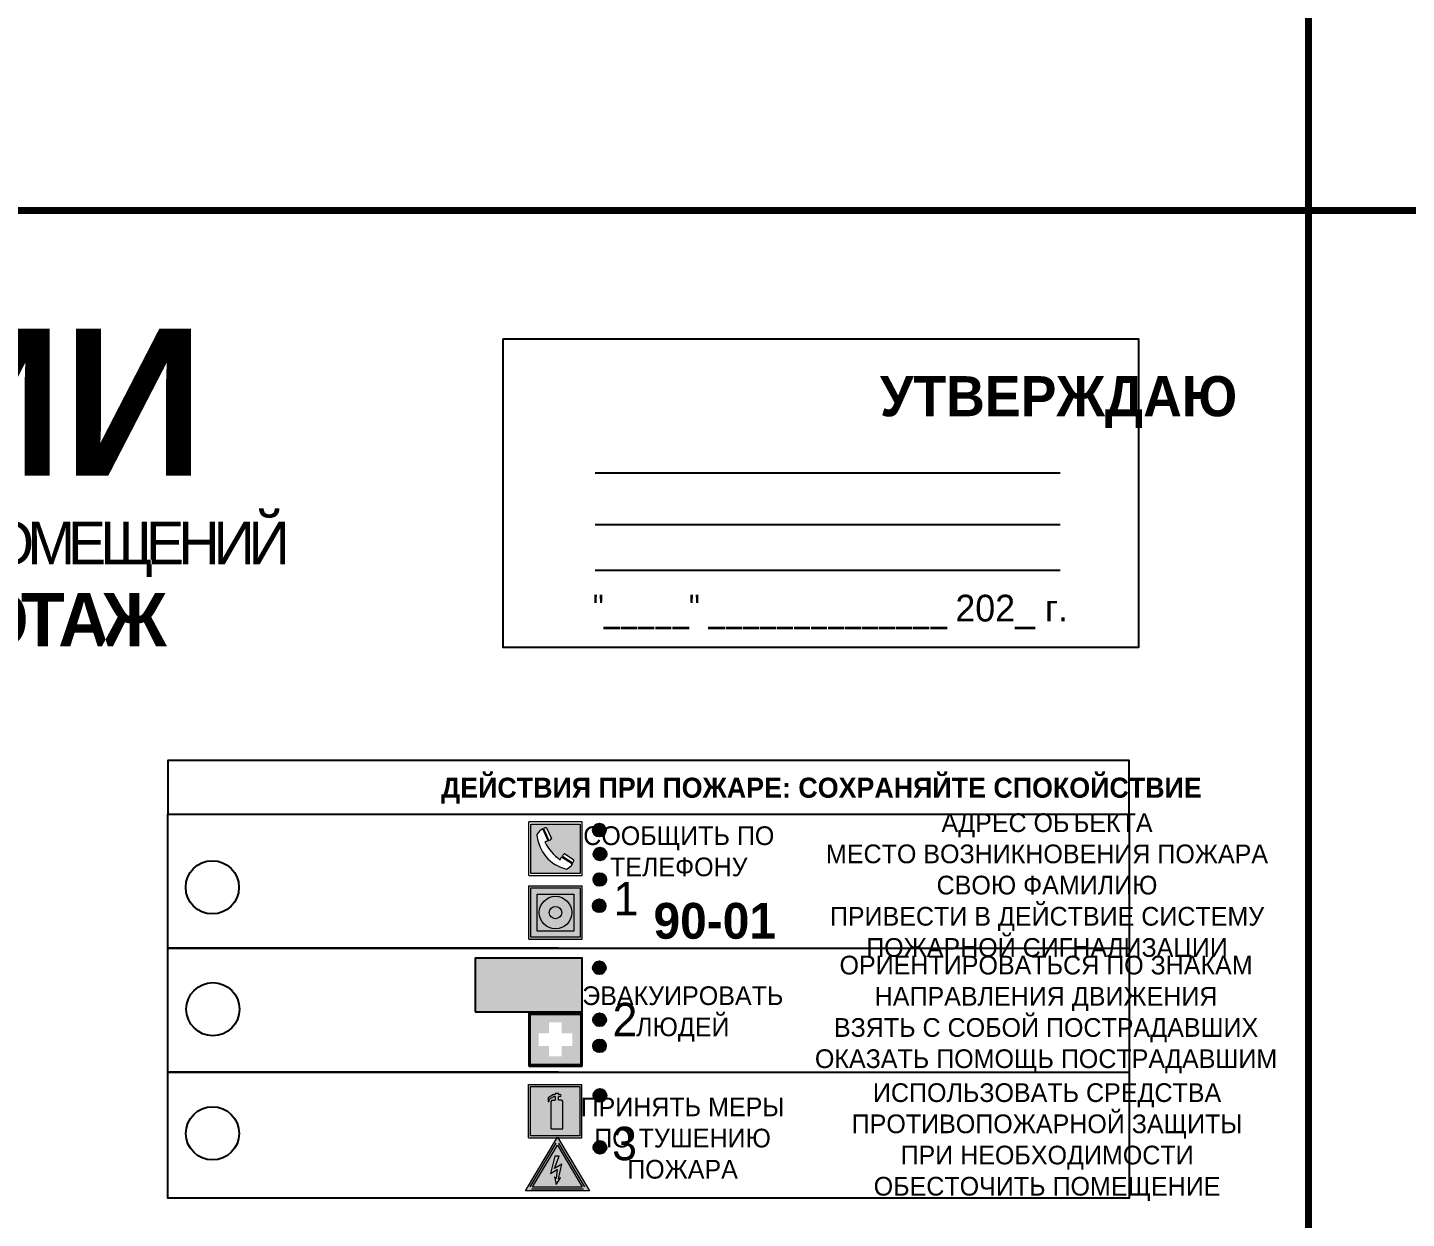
# Model space of a CAD drawing. Header units: millimetres. Extents: x 13114 to 67229, y 22859 to 38520.
# Drawn here: x 20853.8 to 21060, y 24521.1 to 24699.3 of the extents above; entities that cross this region are included whole.
import ezdxf

# ---------------------------------------------------------------- set-up
doc = ezdxf.new("R2010")
doc.units = ezdxf.units.MM
doc.styles.add('обычный', font='arial.ttf')

# ---------------------------------------------------------------- blocks, each defined once
blk = doc.blocks.new('A$C3E6D3DDE')
at = {"lineweight": 5}
h = blk.add_hatch(color=40, dxfattribs=at)
h.paths.add_polyline_path([(24.1, 1.45), (16.46, -11.35), (31.74, -11.35)])
h.paths.add_polyline_path([(24.09, -0.46), (30.03, -10.41), (18.14, -10.41)], flags=16)
h.paths.add_polyline_path([(24.54, -3.08), (23.41, -6.02), (25.13, -5.01), (24.33, -8.5), (24.82, -8.27), (23.79, -9.86), (23.4, -8.04), (23.8, -8.43), (24.04, -6.29), (22.39, -7.25), (23.44, -3.08)], flags=0)
h = blk.add_hatch(color=256, dxfattribs=at)
h.paths.add_polyline_path([(24.37, 0.03, 0.567511), (23.82, 0.03), (17.59, -10.4, 0.582454), (17.86, -10.88), (30.32, -10.88, 0.582149), (30.6, -10.4)])
h.paths.add_polyline_path([(24.09, -0.46), (18.14, -10.41), (30.03, -10.41)], flags=16)
h.paths.add_polyline_path([(24.54, -3.08), (23.41, -6.02), (25.13, -5.01), (24.33, -8.5), (24.82, -8.27), (23.79, -9.86), (23.4, -8.04), (23.8, -8.43), (24.04, -6.29), (22.39, -7.25), (23.44, -3.08)], flags=0)
h = blk.add_hatch(color=40, dxfattribs=at)
h.paths.add_polyline_path([(24.09, -0.46), (18.14, -10.41), (30.03, -10.41)])
h.paths.add_polyline_path([(24.82, -8.27), (23.79, -9.86), (23.4, -8.04), (23.8, -8.43), (24.04, -6.29), (22.39, -7.25), (23.44, -3.08), (24.54, -3.08), (23.41, -6.02), (25.13, -5.01), (24.33, -8.5)], flags=16)
at = {"color": 40, "lineweight": 5}
for p, q in [((16.46, -11.35), (24.1, 1.45)), ((24.1, 1.45), (31.74, -11.35))]:
    blk.add_line(p, q, dxfattribs=at)
at = {"lineweight": 5}
for p, q in [((17.59, -10.4), (23.82, 0.03)), ((24.37, 0.03), (30.6, -10.4)), ((18.14, -10.41), (24.09, -0.46)), ((23.44, -3.08), (22.39, -7.25)), ((23.41, -6.02), (24.54, -3.08)), ((24.54, -3.08), (23.44, -3.08)), ((24.09, -0.46), (30.03, -10.41)), ((22.39, -7.25), (24.04, -6.29)), ((25.13, -5.01), (23.41, -6.02)), ((24.04, -6.29), (23.8, -8.43)), ((24.33, -8.5), (25.13, -5.01)), ((23.8, -8.43), (23.4, -8.04)), ((23.4, -8.04), (23.79, -9.86)), ((23.79, -9.86), (24.82, -8.27)), ((24.82, -8.27), (24.33, -8.5)), ((17.86, -10.88), (30.32, -10.88)), ((18.14, -10.41), (30.03, -10.41))]:
    blk.add_line(p, q, dxfattribs=at)
at = {"color": 50, "lineweight": 5}
blk.add_line((31.74, -11.35), (16.46, -11.35), dxfattribs=at)
blk = doc.blocks.new('A$C456E1F9C')
at = {"lineweight": 5}
h = blk.add_hatch(color=242, dxfattribs=at)
h.paths.add_polyline_path([(0.51, -1.47), (0.51, -13.26), (12.29, -13.26), (12.29, -1.47)])
h.paths.add_polyline_path([(5.42, -4.95, -0.254479), (4.78, -5.4), (3.52, -2.53, -0.209735), (4.23, -2.4)], flags=16)
h.paths.add_polyline_path([(8.53, -8.6), (10.87, -10.17), (10.54, -10.76), (8.03, -9.13, -0.192251)], flags=16)
h.paths.add_polyline_path([(4.61, -5.49, 0.005518), (3.87, -5.72, 0.128647), (7.49, -10.01, 0.00809), (7.83, -9.33), (10.47, -10.97, -0.16736), (8.99, -12.25, -0.327862), (1.95, -3.95, -0.166952), (3.36, -2.62)], flags=16)
at = {"color": 242, "lineweight": 5}
for p, q in [((0, -13.77), (0, -0.97)), ((12.8, -0.97), (0, -0.97)), ((4.61, -5.49), (3.36, -2.62)), ((3.52, -2.53), (4.78, -5.4)), ((4.23, -2.4), (5.42, -4.95)), ((12.8, -13.77), (12.8, -0.97)), ((7.83, -9.33), (10.47, -10.97)), ((8.03, -9.13), (10.54, -10.76)), ((10.81, -10.12), (8.53, -8.6)), ((10.54, -10.76), (10.8, -10.3)), ((10.8, -10.3), (10.81, -10.12)), ((0, -13.77), (12.8, -13.77))]:
    blk.add_line(p, q, dxfattribs=at)
blk.add_lwpolyline([(0.51, -1.47), (12.29, -1.47), (12.29, -13.26), (0.51, -13.26)], close=True, dxfattribs=at)
for centre, radius, start, end in [((4.59, -5.34), 2.99, 114.2845, 152.1974), ((4.02, -3.27), 0.891, 76.3284, 123.7092), ((11.12, -3.31), 9.19, 183.9915, 256.6009), ((14.98, -39.1), 35.17, 107.1487, 108.4135), ((13.86, -0.94), 11.08, 205.5536, 234.8762), ((4.68, -4.59), 0.824, 276.9621, 334.0723), ((-13.31, 0.8), 23.44, 332.5487, 334.4027), ((8.94, -9.5), 0.989, 114.4092, 157.9388), ((7.87, -9.46), 3, 291.9291, 329.9329)]:
    blk.add_arc(centre, radius, start, end, dxfattribs=at)
blk = doc.blocks.new('A$C54414219')
at = {"true_color": 0xffffff}
h = blk.add_hatch(color=7, dxfattribs=at)
h.paths.add_polyline_path([(2.39, -9.45), (2.39, -18.3), (11.23, -18.3), (11.23, -9.45)], flags=0)
h.paths.add_polyline_path([(10.71, -13.87, -1), (2.92, -13.87, -1)], flags=0)
h.paths.add_polyline_path([(8.3, -13.87, -1), (5.33, -13.87, -1)], flags=0)
h.paths.add_polyline_path([(0.41, -7.47), (0.41, -20.27), (13.21, -20.27), (13.21, -7.47)])
h.paths.add_polyline_path([(0.92, -19.77), (12.71, -19.77), (12.71, -7.98), (0.92, -7.98)], flags=16)
h.paths.add_polyline_path([(11.23, -9.45), (11.23, -18.3), (2.39, -18.3), (2.39, -9.45)], flags=0)
at = {"lineweight": 5}
h = blk.add_hatch(color=242, dxfattribs=at)
h.paths.add_polyline_path([(12.71, -7.98), (0.92, -7.98), (0.92, -19.77), (12.71, -19.77)])
h.paths.add_polyline_path([(11.23, -18.3), (2.39, -18.3), (2.39, -9.45), (11.23, -9.45)], flags=16)
h.paths.add_polyline_path([(10.71, -13.87, -1), (2.92, -13.87, -1)], flags=0)
h.paths.add_polyline_path([(8.3, -13.87, -1), (5.33, -13.87, -1)], flags=0)
at = {"true_color": 0xffffff}
h = blk.add_hatch(color=7, dxfattribs=at)
h.paths.add_polyline_path([(2.39, -9.45), (2.39, -18.3), (11.23, -18.3), (11.23, -9.45)])
h.paths.add_polyline_path([(10.71, -13.87, -1), (2.92, -13.87, -1)], flags=16)
h.paths.add_polyline_path([(8.3, -13.87, -1), (5.33, -13.87, -1)], flags=0)
at = {"lineweight": 5}
h = blk.add_hatch(color=242, dxfattribs=at)
h.paths.add_polyline_path([(2.92, -13.87, 1), (10.71, -13.87, 1)])
h.paths.add_polyline_path([(8.3, -13.87, -1), (5.33, -13.87, -1)], flags=16)
at = {"color": 242, "lineweight": 5}
for p, q in [((0.41, -20.27), (0.41, -7.47)), ((0.41, -7.47), (13.21, -7.47)), ((0.41, -7.47), (13.21, -7.47)), ((13.21, -20.27), (13.21, -7.47)), ((0.41, -20.27), (13.21, -20.27))]:
    blk.add_line(p, q, dxfattribs=at)
for points in [[(0.92, -7.98), (12.71, -7.98), (12.71, -19.77), (0.92, -19.77)], [(2.39, -9.45), (11.23, -9.45), (11.23, -18.3), (2.39, -18.3)]]:
    blk.add_lwpolyline(points, close=True, dxfattribs=at)
for radius in [3.89, 1.49]:
    blk.add_circle((6.81, -13.87), radius, dxfattribs=at)
blk = doc.blocks.new('A$C32E8229D')
at = {"true_color": 0xffffff}
blk.add_hatch(color=7, dxfattribs=at).paths.add_polyline_path([(0, 0), (0, -8), (16, -8), (16, 0)])
h = blk.add_hatch(color=126)
h.paths.add_polyline_path([(0.2, -0.2), (15.8, -0.2), (15.8, -7.8), (0.2, -7.8)])
h.paths.add_polyline_path([(13.49, -2.05), (12.08, -2.05), (11.37, -2.63, 0.162397), (11.29, -2.84), (11.29, -3.63), (10.35, -3.63), (10.35, -4.05), (11.68, -4.05), (11.68, -3.48), (12.26, -4.28), (11.29, -5.1), (11.29, -6.78), (11.85, -6.78), (11.85, -5.44), (12.8, -4.64), (12.8, -5.94), (14.46, -5.94), (14.46, -5.39), (13.45, -5.39), (13.45, -3.97), (12.46, -2.59), (13.15, -2.59), (13.69, -3.34), (14.18, -3)], flags=16)
h.paths.add_polyline_path([(10.74, -1.82, 1), (11.8, -1.82, 1)], flags=16)
h.paths.add_polyline_path([(9.39, -3.59), (5.99, -3.59), (6.56, -3.03), (5.91, -3.03), (5.1, -3.83), (5.91, -4.64), (6.56, -4.64), (5.99, -4.09), (9.39, -4.09)], flags=16)
h.paths.add_polyline_path([(4.29, -1.08), (1.72, -1.08), (1.72, -6.6), (4.29, -6.6)], flags=16)
at = {"color": 126}
blk.add_lwpolyline([(16, -8), (0, -8), (0, 0), (16, 0)], close=True, dxfattribs=at)
blk = doc.blocks.new('A$C18900ED3')
h = blk.add_hatch(color=126)
h.paths.add_polyline_path([(-0.18, -0.18), (-7.02, -0.18), (-7.02, -7.02), (-0.18, -7.02)])
h.paths.add_polyline_path([(-5.89, -4.46), (-5.89, -2.77), (-4.46, -2.77), (-4.46, -1.31), (-2.77, -1.31), (-2.77, -2.77), (-1.33, -2.77), (-1.33, -4.46), (-2.77, -4.46), (-2.77, -5.89), (-4.46, -5.89), (-4.46, -4.46)], flags=16)
at = {"color": 126}
for p, q in [((-7.2, 0), (-7.2, -7.2)), ((0, 0), (-7.2, 0)), ((0, -7.2), (0, 0)), ((-7.02, -7.02), (-7.02, -0.18)), ((-7.02, -0.18), (-0.18, -0.18)), ((-0.18, -0.18), (-0.18, -7.02)), ((-7.2, -7.2), (0, -7.2)), ((-0.18, -7.02), (-7.02, -7.02))]:
    blk.add_line(p, q, dxfattribs=at)
blk = doc.blocks.new('A$C3AD82952')
at = {"true_color": 0xf5f5ff}
h = blk.add_hatch(color=7, dxfattribs=at)
h.dxf.hatch_style = 1
h.paths.add_polyline_path([(8.21, 8.73, 0.414214), (7.89, 9.05), (7.22, 9.05), (7.22, 9.92), (7.59, 9.92, 1), (7.57, 10.36), (7.22, 10.36), (7.22, 10.6), (6.43, 10.6), (6.43, 10.36), (6.01, 10.36), (4.74, 9.59), (4.74, 8.69), (4.98, 8.73), (4.98, 9.26), (6.12, 9.91), (6.43, 9.91), (6.43, 9.05), (5.76, 9.05, 0.414214), (5.44, 8.73), (5.44, 2.2), (8.21, 2.2)], flags=0)
h.paths.add_polyline_path([(12.8, 12.8), (0, 12.8), (0, 0), (12.8, 0)])
h.paths.add_polyline_path([(0.51, 12.29), (12.29, 12.29), (12.29, 0.51), (0.51, 0.51)], flags=16)
h.paths.add_polyline_path([(4.74, 9.59), (6.01, 10.36), (6.43, 10.36), (6.43, 10.6), (7.22, 10.6), (7.22, 10.36), (7.59, 10.36, -0.94586), (7.59, 9.92), (7.22, 9.92), (7.22, 9.05), (7.89, 9.05, -0.414214), (8.21, 8.73), (8.21, 2.2), (5.44, 2.2), (5.44, 8.73, -0.414214), (5.76, 9.05), (6.43, 9.05), (6.43, 9.91), (6.12, 9.91), (4.98, 9.26), (4.98, 8.73), (4.74, 8.69)], flags=0)
h = blk.add_hatch(color=242)
h.dxf.hatch_style = 1
h.paths.add_polyline_path([(12.29, 12.29), (0.51, 12.29), (0.51, 0.51), (12.29, 0.51)])
h.paths.add_polyline_path([(4.74, 8.69), (4.74, 9.59), (6.01, 10.36), (6.43, 10.36), (6.43, 10.6), (7.22, 10.6), (7.22, 10.36), (7.59, 10.36, -0.94586), (7.59, 9.92), (7.22, 9.92), (7.22, 9.05), (7.89, 9.05, -0.414214), (8.21, 8.73), (8.21, 2.2), (5.44, 2.2), (5.44, 8.73, -0.414214), (5.76, 9.05), (6.43, 9.05), (6.43, 9.91), (6.12, 9.91), (4.98, 9.26), (4.98, 8.73)], flags=16)
h = blk.add_hatch(color=7, dxfattribs=at)
h.dxf.hatch_style = 1
h.paths.add_polyline_path([(8.21, 8.73, 0.414214), (7.89, 9.05), (7.22, 9.05), (7.22, 9.92), (7.59, 9.92, 1), (7.57, 10.36), (7.22, 10.36), (7.22, 10.6), (6.43, 10.6), (6.43, 10.36), (6.01, 10.36), (4.74, 9.59), (4.74, 8.69), (4.98, 8.73), (4.98, 9.26), (6.12, 9.91), (6.43, 9.91), (6.43, 9.05), (5.76, 9.05, 0.414214), (5.44, 8.73), (5.44, 2.2), (8.21, 2.2)])
at = {"color": 242, "lineweight": 5}
for p, q in [((0, 0), (0, 12.8)), ((0, 12.8), (12.8, 12.8)), ((6.01, 10.36), (4.74, 9.59)), ((4.98, 9.26), (6.12, 9.91)), ((6.01, 10.36), (6.43, 10.36)), ((6.12, 9.91), (6.43, 9.91)), ((7.22, 10.6), (6.43, 10.6)), ((6.43, 10.6), (6.43, 10.36)), ((6.43, 9.91), (6.43, 9.05)), ((7.22, 10.36), (7.22, 10.6)), ((7.59, 10.36), (7.22, 10.36)), ((7.22, 9.05), (7.22, 9.92)), ((7.59, 9.92), (7.22, 9.92)), ((12.8, 0), (12.8, 12.8)), ((4.74, 9.59), (4.74, 8.69)), ((4.74, 8.69), (4.98, 8.73)), ((4.98, 8.73), (4.98, 9.26)), ((5.44, 2.2), (5.44, 8.73)), ((5.76, 9.05), (6.43, 9.05)), ((7.89, 9.05), (7.22, 9.05)), ((8.21, 2.2), (8.21, 8.73)), ((0, 0), (12.8, 0)), ((5.44, 2.2), (8.21, 2.2))]:
    blk.add_line(p, q, dxfattribs=at)
blk.add_lwpolyline([(0.51, 12.29), (12.29, 12.29), (12.29, 0.51), (0.51, 0.51)], close=True, dxfattribs=at)
for centre, radius, start, end in [((7.58, 10.14), 0.223, 273.1875, 86.8125), ((5.76, 8.73), 0.32, 90, 180), ((7.89, 8.73), 0.32, 0, 90)]:
    blk.add_arc(centre, radius, start, end, dxfattribs=at)

msp = doc.modelspace()

# ---------------------------------------------------------------- hatches: boundary and pattern name
at = {"lineweight": 0}
h = msp.add_hatch(color=256, dxfattribs=at)
h.dxf.hatch_style = 1
h.paths.add_polyline_path([(20938.32, 24579.23, 1), (20940.25, 24579.23, 1)])
h = msp.add_hatch(color=256, dxfattribs=at)
h.dxf.hatch_style = 1
h.paths.add_polyline_path([(20938.42, 24575.65, 1), (20940.35, 24575.65, 1)])
h = msp.add_hatch(color=256, dxfattribs=at)
h.dxf.hatch_style = 1
h.paths.add_polyline_path([(20938.38, 24571.84, 1), (20940.31, 24571.84, 1)])
h = msp.add_hatch(color=256, dxfattribs=at)
h.dxf.hatch_style = 1
h.paths.add_polyline_path([(20938.3, 24567.91, 1), (20940.23, 24567.91, 1)])
h = msp.add_hatch(color=256, dxfattribs=at)
h.dxf.hatch_style = 1
h.paths.add_polyline_path([(20938.31, 24558.64, 1), (20940.24, 24558.64, 1)])
h = msp.add_hatch(color=256, dxfattribs=at)
h.dxf.hatch_style = 1
h.paths.add_polyline_path([(20938.35, 24550.86, 1), (20940.28, 24550.86, 1)])
h = msp.add_hatch(color=256, dxfattribs=at)
h.dxf.hatch_style = 1
h.paths.add_polyline_path([(20938.34, 24546.96, 1), (20940.28, 24546.96, 1)])
h = msp.add_hatch(color=256, dxfattribs=at)
h.dxf.hatch_style = 1
h.paths.add_polyline_path([(20938.4, 24539.54, 1), (20940.33, 24539.54, 1)])
h = msp.add_hatch(color=256, dxfattribs=at)
h.dxf.hatch_style = 1
h.paths.add_polyline_path([(20938.41, 24531.77, 1), (20940.34, 24531.77, 1)])

# ---------------------------------------------------------------- linework, layer by layer
at = {"color": 6, "lineweight": 100}
for points in [[(20445.35, 24671.92), (21045.35, 24671.92), (21045.35, 25066.92), (20445.35, 25066.92)], [(21045.35, 24671.92), (21645.35, 24671.92), (21645.35, 25066.92), (21045.35, 25066.92)], [(20445.35, 24276.92), (21045.35, 24276.92), (21045.35, 24671.92), (20445.35, 24671.92)], [(21045.35, 24276.92), (21645.35, 24276.92), (21645.35, 24671.92), (21045.35, 24671.92)]]:
    msp.add_lwpolyline(points, close=True, dxfattribs=at)
for points in [[(20924.92, 24652.74), (21019.93, 24652.74), (21019.93, 24606.53), (20924.92, 24606.53)], [(20874.77, 24581.59), (21018.54, 24581.59), (21018.54, 24589.64), (20874.77, 24589.64)], [(20874.77, 24581.59), (21018.54, 24581.59), (21018.54, 24524.19), (20874.77, 24524.19)]]:
    msp.add_lwpolyline(points, close=True)
for points in [[(20938.67, 24632.69), (21008.2, 24632.69)], [(20938.67, 24624.93), (21008.2, 24624.93)], [(20938.67, 24618.14), (21008.2, 24618.14)], [(20933.19, 24561.59), (20874.77, 24561.59), (21018.54, 24561.59)], [(20933.19, 24543.02), (20874.77, 24543.02), (21018.54, 24543.02)]]:
    msp.add_lwpolyline(points)
for centre, radius in [((20939.28, 24579.23), 0.966), ((20939.39, 24575.65), 0.966), ((20881.4, 24570.67), 3.98), ((20939.35, 24571.84), 0.966), ((20939.26, 24567.91), 0.966), ((20939.28, 24558.64), 0.966), ((20881.49, 24552.44), 3.98), ((20939.32, 24550.86), 0.966), ((20939.31, 24546.96), 0.966), ((20939.37, 24539.54), 0.966), ((20881.43, 24533.86), 3.98), ((20939.37, 24531.77), 0.966)]:
    msp.add_circle(centre, radius)

# ---------------------------------------------------------------- block references
for name, p, xscale, yscale, zscale in [('A$C456E1F9C', (20928.73, 24581.05), 0.625, 0.625, 0.625), ('A$C54414219', (20928.47, 24575.56), 0.625, 0.625, 0.625), ('A$C18900ED3', (20936.73, 24551.91), 1.111111111007631, 1.111111111007631, 1.111111111007631), ('A$C3AD82952', (20928.67, 24533.18), 0.625, 0.625, 0.625), ('A$C3E6D3DDE', (20917.96, 24532.37), 0.625, 0.625, 0.625)]:
    msp.add_blockref(name, p, dxfattribs=dict(xscale=xscale, yscale=yscale, zscale=zscale))
at = {"xscale": -1}
msp.add_blockref('A$C32E8229D', (20936.73, 24560.06), dxfattribs=at)

# ---------------------------------------------------------------- texts
at = {"lineweight": 0, "style": 'обычный'}
for s, insert, char_height, width, attachment_point in [('{\\fProxima Nova Rg|b1|i0|c204|p2;ПЛАН ЭВАКУАЦИИ}', (20603.05, 24654.23), 22, 493.8901, 1), ('\\pi-18,l18,t18;{\\fProxima Nova Rg|b1|i0|c204|p2;УТВЕРЖДАЮ\\H1.1997x; }', (21007.96, 24643.27), 6, 126.6484, 5), ('{\\fArial Narrow|b0|i0|c204|p34;"_____" ______________ \\fProxima Nova Rg|b0|i0|c204|p2;202_ г. }', (20973.83, 24611.86), 4, 78.6503, 5), ('{\\fProxima Nova Rg|b1|i0|c204|p2;ДЕЙСТВИЯ ПРИ ПОЖАРЕ: СОХРАНЯЙТЕ СПОКОЙСТВИЕ\\H1.6644x; }', (20972.49, 24585.14), 3, 175.1736, 5), ('\\pi-8.4,l8.4,t8.4;{\\fProxima Nova Rg|b0|i0|c204|p2;АДРЕС ОБЪЕКТА\\PМЕСТО ВОЗНИКНОВЕНИЯ ПОЖАРА \\PСВОЮ ФАМИЛИЮ\\PПРИВЕСТИ В ДЕЙСТВИЕ СИСТЕМУ \\PПОЖАРНОЙ СИГНАЛИЗАЦИИ}', (21006.23, 24570.6), 2.8, 126.6484, 5), ('{\\fProxima Nova Rg|b0|i0|c204|p2;СООБЩИТЬ ПО \\PТЕЛЕФОНУ}', (20951.16, 24576.04), 2.8, 126.6484, 5), ('{\\fProxima Nova Rg|b0|i0|c204|p2;1\\H1.1667x; }', (20943.26, 24568.97), 5, 126.6484, 5), ('{\\fProxima Nova Rg|b1|i0|c204|p2;\\H1.0714x;90-01\\fProxima Nova Rg|b0|i0|c204|p2;\\H0.93331x; \\H1.3449x; }', (20956.54, 24565.62), 5, 126.6484, 5), ('\\pi-8.4,l8.4,t8.4;{\\fProxima Nova Rg|b0|i0|c204|p2;ОРИЕНТИРОВАТЬСЯ ПО ЗНАКАМ \\PНАПРАВЛЕНИЯ ДВИЖЕНИЯ\\PВЗЯТЬ С СОБОЙ ПОСТРАДАВШИХ\\PОКАЗАТЬ ПОМОЩЬ ПОСТРАДАВШИМ}', (21006.09, 24551.63), 2.8, 126.6484, 5), ('{\\fProxima Nova Rg|b0|i0|c204|p2;ЭВАКУИРОВАТЬ \\PЛЮДЕЙ}', (20951.76, 24551.72), 2.8, 126.6484, 5), ('{\\fProxima Nova Rg|b0|i0|c204|p2;2\\H1.1967x; }', (20943.11, 24550.89), 5, 126.6484, 5), ('\\pi-8.4,l8.4,t8.4;{\\fProxima Nova Rg|b0|i0|c204|p2;ИСПОЛЬЗОВАТЬ СРЕДСТВА \\PПРОТИВОПОЖАРНОЙ ЗАЩИТЫ \\PПРИ НЕОБХОДИМОСТИ \\PОБЕСТОЧИТЬ ПОМЕЩЕНИЕ}', (21006.24, 24532.55), 2.8, 126.6484, 5), ('{\\fProxima Nova Rg|b0|i0|c204|p2;ПРИНЯТЬ МЕРЫ \\PПО ТУШЕНИЮ \\PПОЖАРА}', (20951.72, 24533.14), 2.8, 126.6484, 5), ('{\\fProxima Nova Rg|b0|i0|c204|p2;3\\H1.1967x; }', (20943.05, 24532.31), 5, 126.6484, 5)]:
    msp.add_mtext(s, dxfattribs=dict(at, insert=insert, char_height=char_height, width=width, attachment_point=attachment_point))
at = {"color": 0, "lineweight": 0, "insert": (20754.57, 24619.97), "char_height": 8, "width": 449.2158, "attachment_point": 5, "style": 'обычный'}
msp.add_mtext('{\\fArial Black|b1|i0|c204|p34;\\H2x;\\T0.85;  \\fArial Narrow|b0|i0|c204|p34;\\H0.8x;\\W0.9;\\P\\fProxima Nova Rg|b0|i0|c204|p2;\\H0.5x;\\W1;\\C256;ПРИ ПОЖАРЕ  ИЛИ ДРУГИХ ЧРЕЗВЫЧАЙНЫХ СИТУАЦИЯХ  ИЗ ПОМЕЩЕНИЙ \\fProxima Nova Rg|b1|i0|c204|p2;\\H1.25x;\\PЦЭО ОЭсн: \\fProxima Nova Rg|b1|i0|c0|p2; \\fProxima Nova Rg|b1|i0|c204|p2;ПРОИЗВОДСТВЕННЫЙ КОРПУС\\fProxima Nova Rg|b1|i0|c0|p2; \\fProxima Nova Rg|b1|i0|c204|p2;1\\fProxima Nova Rg|b1|i0|c0|p2; \\fProxima Nova Rg|b1|i0|c204|p2;ЭТАЖ\\Pинв. 140038}', dxfattribs=at)

doc.saveas('drawing.dxf')
